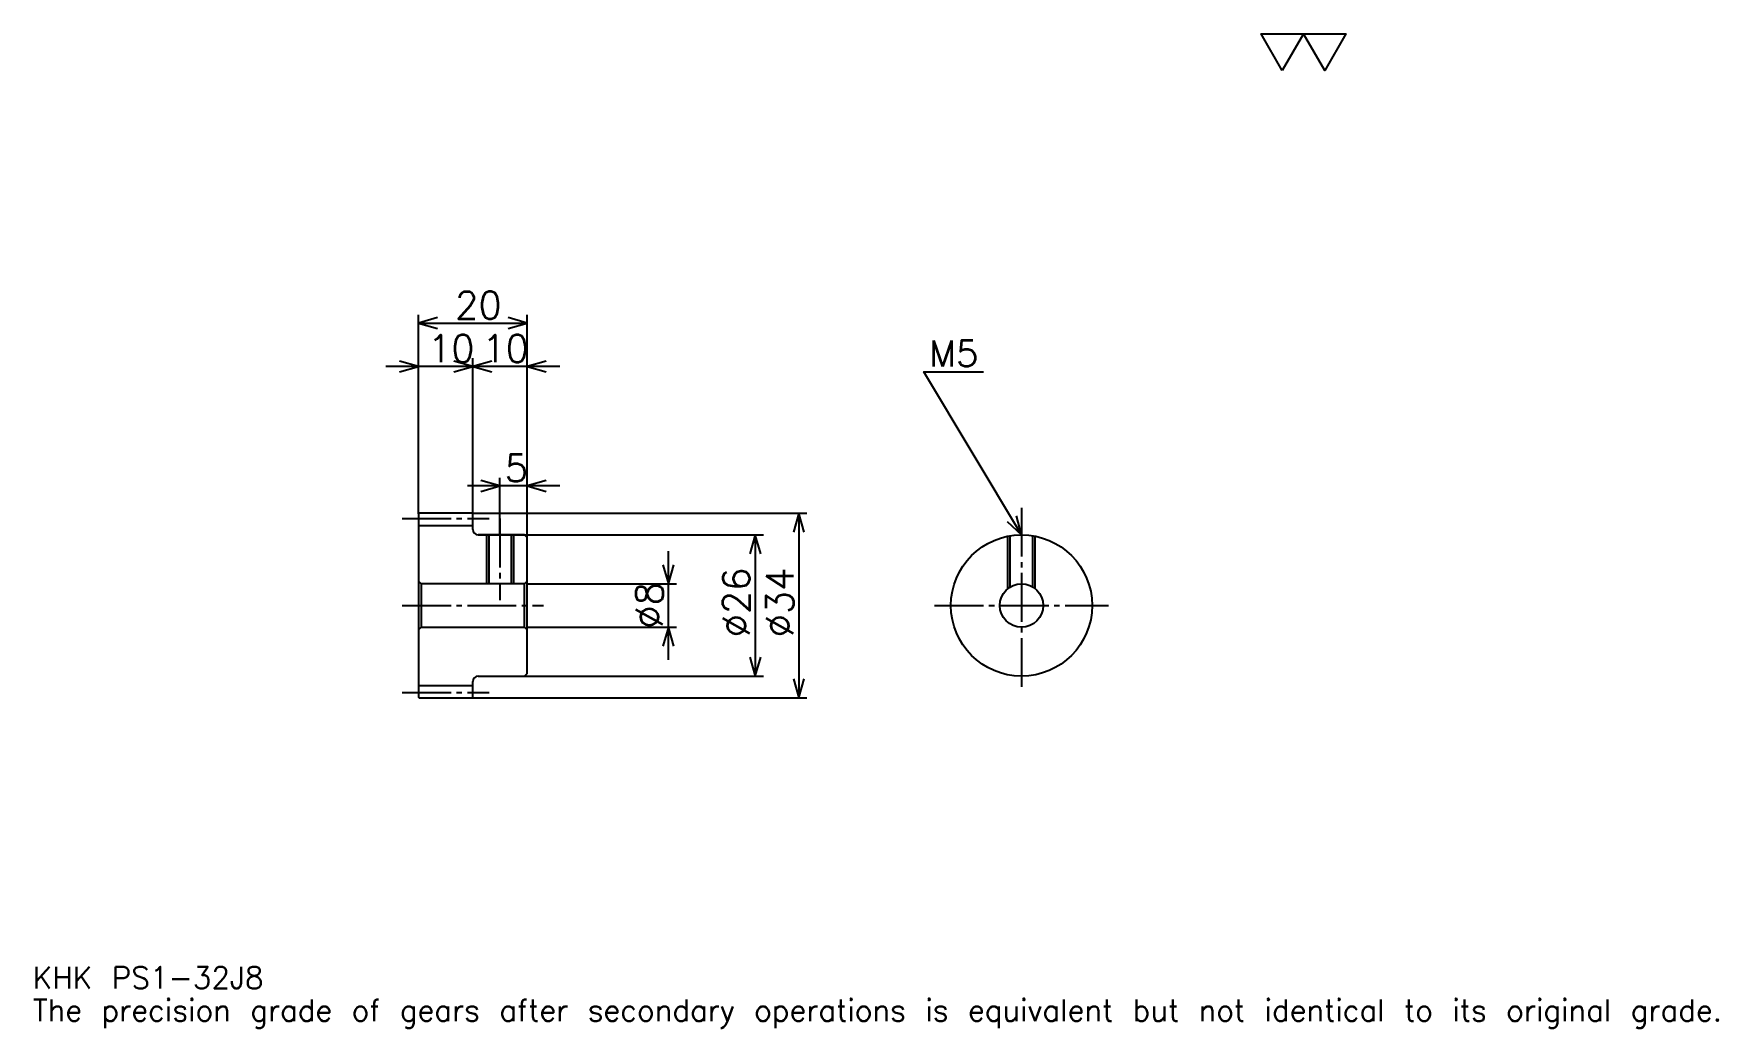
# Model space of a CAD drawing. Extents: x 10 to 320, y 4 to 187.
import ezdxf

# ---------------------------------------------------------------- set-up
doc = ezdxf.new("R2010")
doc.units = 0
doc.linetypes.add('DASHDOT', pattern=[12, 9, -1, 1, -1])
doc.layers.get('0').update_dxf_attribs({"linetype": 'CONTINUOUS'})
doc.layers.add('DASHDOT', color=6, linetype='DASHDOT')
doc.styles.add('KANJI', font='TXT', dxfattribs={"bigfont": 'BIGFONT'})

msp = doc.modelspace()

# ---------------------------------------------------------------- linework, layer by layer
at = {"color": 5}
for p, q in [((81, 98.5), (81, 135)), ((81, 133.5), (101, 133.5)), ((101, 98.5), (101, 135)), ((97, 125.5), (75, 125.5)), ((107, 125.5), (85, 125.5)), ((91, 98.5), (91, 127)), ((107, 103.5), (90, 103.5)), ((96, 98.5), (96, 105)), ((81, 98.400002), (81, 98.5)), ((90.900002, 98.5), (101, 98.5)), ((91, 98.400002), (91, 98.5)), ((96, 94.5), (96, 98.5)), ((101, 98.5), (152.5, 98.5)), ((101, 94), (101, 98.5)), ((151, 98.5), (151, 64.5)), ((92, 94.5), (101, 94.5)), ((101, 94.5), (144.5, 94.5)), ((143, 94.5), (143, 68.5)), ((127, 71.5), (127, 91.5)), ((101, 85.5), (128.5, 85.5)), ((101, 77.5), (128.5, 77.5)), ((92, 68.5), (101, 68.5)), ((101, 68.5), (144.5, 68.5)), ((90.900002, 64.5), (101, 64.5)), ((101, 64.5), (152.5, 64.5))]:
    msp.add_line(p, q, dxfattribs=at)
at = {"color": 4}
for p, q in [((81, 96.25), (91, 96.25)), ((81.5, 85.5), (81.5, 77.5)), ((100.5, 85.5), (101, 86)), ((100.5, 77.5), (101, 77)), ((81, 66.75), (91, 66.75))]:
    msp.add_line(p, q, dxfattribs=at)
at = {"color": 7}
msp.add_lwpolyline([(240, 180), (236.100006, 186.759995), (251.699997, 186.759995), (247.800003, 180), (243.899994, 186.759995), (240, 180)], dxfattribs=at)
at = {"color": 5}
for points in [[(84.5, 134.5), (81, 133.5), (84.5, 132.5)], [(97.5, 132.5), (101, 133.5), (97.5, 134.5)], [(77.5, 124.5), (81, 125.5), (77.5, 126.5)], [(87.5, 124.5), (91, 125.5), (87.5, 126.5)], [(94.5, 126.5), (91, 125.5), (94.5, 124.5)], [(104.5, 126.5), (101, 125.5), (104.5, 124.5)], [(192, 94.5), (174, 124.5), (185, 124.5)], [(92.5, 102.5), (96, 103.5), (92.5, 104.5)], [(104.5, 104.5), (101, 103.5), (104.5, 102.5)], [(152, 95), (151, 98.5), (150, 95)], [(189.341766, 96.986732), (192, 94.5), (191.056763, 98.015717)], [(144, 91), (143, 94.5), (142, 91)], [(126, 89), (127, 85.5), (128, 89)], [(128, 74), (127, 77.5), (126, 74)], [(142, 72), (143, 68.5), (144, 72)], [(150, 68), (151, 64.5), (152, 68)]]:
    msp.add_lwpolyline(points, dxfattribs=at)
at = {"color": 4}
for points in [[(91, 95.5), (91, 98.400002), (90.900002, 98.5), (81.099998, 98.5), (81, 98.400002), (81, 77)], [(92, 68.5), (100.5, 68.5), (101, 69), (101, 94), (100.5, 94.5), (92, 94.5)], [(93.5, 94.5), (93.5, 85.5)], [(93.934998, 94.5), (93.934998, 85.5)], [(98.065002, 94.5), (98.065002, 85.5)], [(98.5, 94.5), (98.5, 85.5)], [(189.5, 84.622498), (189.5, 94.257355)], [(189.934998, 84.925751), (189.934998, 94.334946)], [(194.065002, 84.925751), (194.065002, 94.334946)], [(194.5, 84.622498), (194.5, 94.257355)], [(81, 77), (81.5, 77.5), (100.5, 77.5), (100.5, 85.5), (81.5, 85.5), (81, 86)], [(81, 77), (81, 64.599998), (81.099998, 64.5), (90.900002, 64.5), (91, 64.599998), (91, 67.5)]]:
    msp.add_lwpolyline(points, dxfattribs=at)
for radius in [13, 4]:
    msp.add_circle((192, 81.5), radius, dxfattribs=at)
for centre, start, end in [((92, 95.5), 180, 270), ((92, 67.5), 90, 180)]:
    msp.add_arc(centre, 1, start, end, dxfattribs=at)
at = {"layer": 'DASHDOT', "color": 7}
for p, q in [((192, 99.5), (192, 65.5)), ((78, 97.5), (94, 97.5)), ((78, 81.5), (104, 81.5)), ((176, 81.5), (208, 81.5)), ((78, 65.5), (94, 65.5))]:
    msp.add_line(p, q, dxfattribs=at)
msp.add_lwpolyline([(96, 97.5), (96, 82.5)], dxfattribs=at)

# ---------------------------------------------------------------- texts
at = {"color": 7, "style": 'KANJI'}
for s, height, p in [('20', 5, (87.75, 134.300003)), ('10', 5, (82.75, 126.300003)), ('10', 5, (92.75, 126.300003)), ('M5', 4.8, (175, 125.5)), ('5', 5, (96.875, 104.300003)), ('KHK PS1-32J8', 4, (10, 11)), ('The precision grade of gears after secondary operations is equivalent but not identical to its original grade.', 4, (10, 5))]:
    msp.add_text(s, height=height, dxfattribs=at).set_placement(p)
for s, p in [('%%c26', (142, 75.625)), ('%%c34', (150, 75.625)), ('%%c8', (126, 77.25))]:
    msp.add_text(s, height=5, rotation=90, dxfattribs=at).set_placement(p)

doc.saveas('drawing.dxf')
